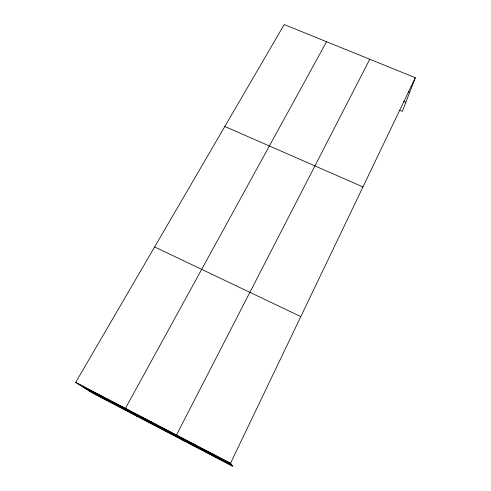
<?xml version="1.0" encoding="UTF-8"?>
<svg xmlns="http://www.w3.org/2000/svg" width="491" height="491" viewBox="0 0 491 491"><rect width="100%" height="100%" fill="white"/><g stroke="black" fill="none" stroke-linecap="round" stroke-linejoin="round"><path stroke-width="0.74" d="M75.688 382.391L230.531 463.24L232.887 466.45L92.664 393.162L75.688 382.391L284.234 24.55L415.312 77.707L402.35 111.402L399.545 110.242M230.531 463.24L415.312 77.707M369.797 59.245L176.484 435.02L184.064 440.936M326.564 41.717L125.426 408.359L137.824 416.767M408.273 91.786L409.678 92.363M403.817 101.41L405.867 102.257M224.829 126.475L362.972 186.918M154.628 246.936L300.817 316.603M78.014 383.87L230.856 463.682M83.132 387.117L231.568 464.652M88.104 390.271L232.255 465.591M100.391 395.292L102.416 396.611M150.786 421.603L152.167 422.591M194.338 444.343L195.142 445.036M212.351 453.752L212.916 454.316"/></g></svg>
